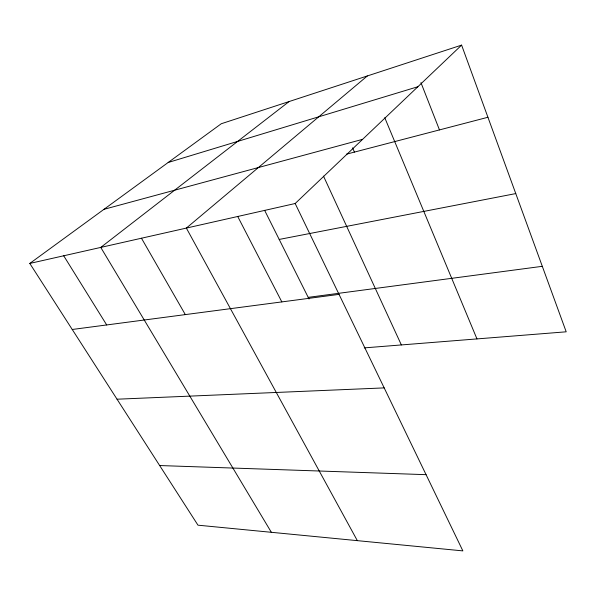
<?xml version="1.0" encoding="UTF-8"?>
<svg xmlns="http://www.w3.org/2000/svg" width="596" height="596" viewBox="0 0 596 596"><rect width="100%" height="100%" fill="white"/><g stroke="black" fill="none" stroke-linecap="round" stroke-linejoin="round"><path stroke-width="0.89" d="M295.176 203.512L462.868 550.89L197.976 525.18L29.8 263.439L295.176 203.512L461.602 45.11L566.2 331.808L364.238 347.893M367.352 75.945L186.362 228.082L357.339 540.647M289.112 101.544L100.769 247.415L271.359 532.303M29.8 263.439L221.28 123.737L461.602 45.11M168.176 162.484L417.885 86.725M103.965 209.33L362.591 139.345M346.395 154.193L487.93 117.27M279.196 239.436L515.771 193.581M308.199 297.359L542.308 266.315M72.235 329.484L339.035 294.379M117.039 399.208L384.189 387.899M159.661 465.543L426.073 474.669M63.705 255.781L106.691 324.947M141.468 238.221L185.319 314.606M237.722 216.49L281.834 301.904M264.624 210.321L309.026 299.013M323.501 176.111L401.361 344.935M352.564 147.845L354.434 152.092M384.763 117.717L476.964 338.915M420.955 82.65L439.468 129.913"/></g></svg>
